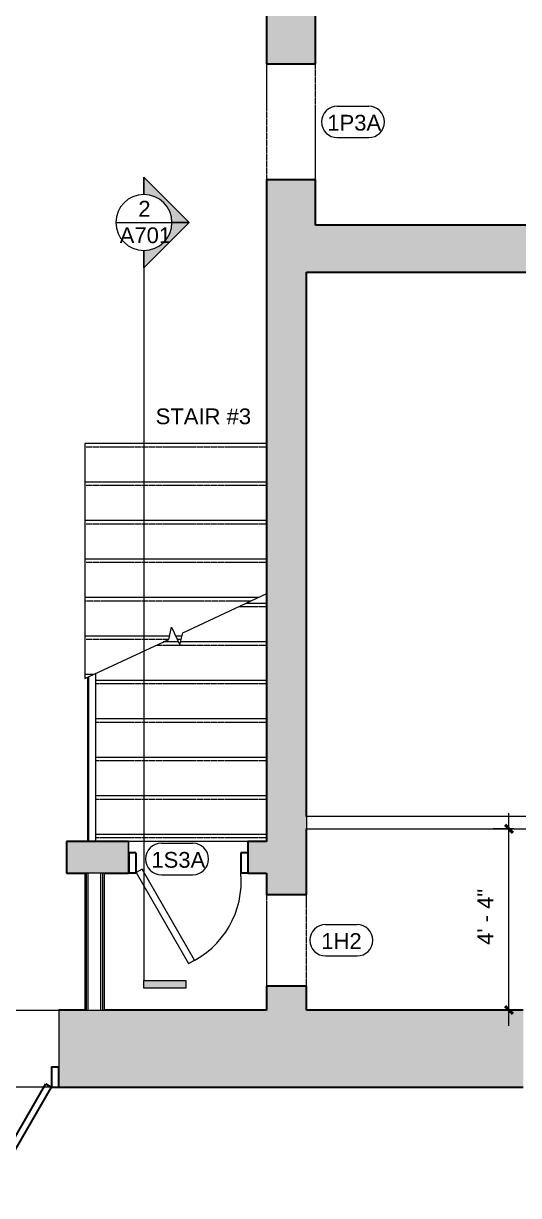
# Model space of a CAD drawing. Header units: inches. Extents: x -1287 to 1590, y -3558 to 989.
# Drawn here: x -297.1 to -155.7, y 53.5 to 388.4 of the extents above; entities that cross this region are included whole.
import ezdxf

# ---------------------------------------------------------------- set-up
doc = ezdxf.new("R2010")
doc.units = ezdxf.units.IN
doc.header["$MEASUREMENT"] = 0
doc.linetypes.add('Overhead', pattern=[0.15625, 0.09375, -0.0625])
doc.linetypes.add('Overhead 1_16_', pattern=[0.101562, 0.0625, -0.039062])
for name, color, linetype, lineweight in [('A-ANNO-DIMS', 211, 'Continuous', 9), ('A-ANNO-DIMS-48', 211, 'Continuous', 9), ('A-DETL', 90, 'Continuous', 9), ('A-DETL-GENF', 92, 'Continuous', 18), ('A-DETL-MEDM', 33, 'Continuous', 18), ('A-DOOR', 31, 'Continuous', 18), ('A-DOOR-FRAM', 31, 'Continuous', 30), ('A-DOOR-IDEN', 31, 'Continuous', 9), ('A-FLOR', 192, 'Continuous', 18), ('A-WALL', 113, 'Continuous', 18), ('A-WALL-PATT', 111, 'Continuous', 18), ('G-ANNO-SYMB', 111, 'Continuous', 9), ('G-ANNO-TEXT', 231, 'Continuous', 9), ('I-WALL', 2, 'Continuous', 18), ('S-STRS', 31, 'Continuous', 18), ('S-STRS-MBND', 31, 'Continuous', 18)]:
    doc.layers.add(name, color=color, linetype=linetype, lineweight=lineweight)
doc.styles.add('Swis721 Lt BT', font='swissl.ttf', dxfattribs={"height": 4.5})
doc.dimstyles.new('OTJ_-_3_32__Linear__1_2__Tolerance', dxfattribs={"dimscale": 12, "dimtxt": 4.748918, "dimasz": 0.1875, "dimexe": 0.375, "dimexo": 0.25, "dimgap": 0.25, "dimtad": 1, "dimdec": 1, "dimrnd": 0.5, "dimzin": 3, "dimdsep": 46, "dimlunit": 4, "dimtxsty": 'Swis721 Lt BT', "dimblk1": 'OBLIQUE', "dimblk2": 'OBLIQUE', "dimsah": 1, "dimcen": 0.09, "dimdle": 0.375, "dimazin": 0, "dimtfac": 1, "dimtdec": 4, "dimtix": 1, "dimtmove": 0, "dimatfit": 3, "dimfxl": 1, "dimtvp": 1, "dimfrac": 2, "dimtolj": 1, "dimtzin": 0, "dimarcsym": 2})

# ---------------------------------------------------------------- blocks, each defined once
blk = doc.blocks.new('Door-Opening - D10 2_9_ X 6_10_-8256849-1st Floor Construction')
at = {"layer": 'A-DETL-GENF', "linetype": 'Overhead', "lineweight": 9}
for p, q in [((16.18, 7), (-16.82, 7)), ((-16.82, -7), (16.18, -7))]:
    blk.add_line(p, q, dxfattribs=at)
at = {"layer": 'A-DETL-MEDM', "lineweight": 30}
for p, q in [((-16.82, 7), (-16.82, -7)), ((16.18, -7), (16.18, 7))]:
    blk.add_line(p, q, dxfattribs=at)
blk = doc.blocks.new('Door-Opening - D10 2_2_ X 6_6_-6593022-1st Floor Construction')
at = {"layer": 'A-DETL-GENF', "linetype": 'Overhead', "lineweight": 9}
for p, q in [((12.68, 5.75), (-13.32, 5.75)), ((-13.32, -5.75), (12.68, -5.75))]:
    blk.add_line(p, q, dxfattribs=at)
at = {"layer": 'A-DETL-MEDM', "lineweight": 30}
for p, q in [((-13.32, 5.75), (-13.32, -5.75)), ((12.68, -5.75), (12.68, 5.75))]:
    blk.add_line(p, q, dxfattribs=at)
blk = doc.blocks.new('Single Flush - D2 3_ X 8_-8252877-1st Floor Construction')
at = {"layer": 'A-DOOR', "lineweight": 30}
for p, q in [((-1.52, -41.14), (16.39, -10.12)), ((17.91, -11), (0, -42.01)), ((16.39, -10.12), (17.91, -11)), ((0, -42.01), (-1.52, -41.14))]:
    blk.add_line(p, q, dxfattribs=at)
at = {"layer": 'A-DOOR', "lineweight": 9}
blk.add_arc((17.91, -11), 35.81, 179.5, 240, dxfattribs=at)
at = {"layer": 'A-DOOR-FRAM'}
for p, q in [((-20, -5.25), (-20, -11)), ((-20, -5.25), (-18, -5.25)), ((-18, -5.25), (-18, -11)), ((18, -5.25), (18, -11)), ((18, -5.25), (20, -5.25)), ((20, -5.25), (20, -11)), ((-20, -11), (-18, -11)), ((18, -11), (20, -11))]:
    blk.add_line(p, q, dxfattribs=at)
blk = doc.blocks.new('Single Flush - D2 2_7_ X 7_4_5_-8187657-1st Floor Construction')
at = {"layer": 'A-DOOR-FRAM'}
for p, q in [((-17, -1.25), (-17, 4.5)), ((-17, 4.5), (-15, 4.5)), ((-15, -1.25), (-15, 4.5)), ((15.000004, -1.25), (15.000004, 4.5)), ((15.000004, 4.5), (17.000004, 4.5)), ((17.000004, -1.25), (17.000004, 4.5)), ((-17, -1.25), (-15, -1.25)), ((15.000004, -1.25), (17.000004, -1.25))]:
    blk.add_line(p, q, dxfattribs=at)
blk = doc.blocks.new('Section - 3_32_ x 3_8_-334918-1st Floor Construction')
at = {"layer": 'G-ANNO-SYMB'}
blk.add_hatch(color=256, dxfattribs=at).paths.add_polyline_path([(0, 0.2495), (0, 0), (-0.0469, 0), (-0.0469, 0.2495)], flags=0)
for p, q in [((0, 0.2495), (-0.0469, 0.2495)), ((-0.0469, 0.2495), (-0.0469, 0)), ((0, 0), (0, 0.2495)), ((-0.0469, 0), (0, 0))]:
    blk.add_line(p, q, dxfattribs=at)
blk = doc.blocks.new('Section - Section Head - Filled-1367765-1st Floor Construction')
at = {"layer": 'G-ANNO-SYMB'}
h = blk.add_hatch(color=256, dxfattribs=at)
edge = h.paths.add_edge_path(flags=0)
edge.add_line((-0.5202, 0), (-0.25, 0.2702))
edge.add_line((-0.25, 0.2702), (-0.25, 0.1667))
edge.add_arc((-0.25, 0), 0.1667, 90, 180)
edge.add_line((-0.4167, 0), (-0.5202, 0))
h = blk.add_hatch(color=256, dxfattribs=at)
edge = h.paths.add_edge_path(flags=0)
edge.add_line((0.0202, 0), (-0.0833, 0))
edge.add_arc((-0.25, 0), 0.1667, 0, 90)
edge.add_line((-0.25, 0.1667), (-0.25, 0.2702))
edge.add_line((-0.25, 0.2702), (0.0202, 0))
for p, q in [((-0.25, 0.2702), (-0.5202, 0)), ((-0.25, 0.2702), (-0.5202, 0)), ((-0.25, 0.2702), (0.0202, 0)), ((-0.25, 0.1667), (-0.25, 0.2702)), ((0.0202, 0), (-0.25, 0.2702)), ((-0.25, 0.2702), (-0.25, 0.1667)), ((-0.5202, 0), (-0.4167, 0)), ((-0.0833, 0), (0.0202, 0)), ((-0.5202, 0), (-0.4167, 0)), ((-0.4167, 0), (-0.5202, 0)), ((0.0202, 0), (-0.0833, 0)), ((-0.0833, 0), (0.0202, 0))]:
    blk.add_line(p, q, dxfattribs=at)
for start, end in [(0, 180), (360, 180), (90, 180), (0, 90), (180, 360)]:
    blk.add_arc((-0.25, 0), 0.1667, start, end, dxfattribs=at)
blk = doc.blocks.new('Door Tag - Door Tag-41184-1st Floor Construction')
at = {"layer": 'A-DOOR-IDEN'}
for p, q in [((-0.09375, 0.09375), (0.09375, 0.09375)), ((-0.09375, -0.09375), (0.09375, -0.09375))]:
    blk.add_line(p, q, dxfattribs=at)
for centre, start, end in [((-0.09375, 0), 90, 270), ((0.09375, 0), 270, 90)]:
    blk.add_arc(centre, 0.09375, start, end, dxfattribs=at)
blk = doc.blocks.new('DIMBLOCK44-1st Floor Construction')
at = {"layer": 'A-ANNO-DIMS-48'}
for p, q in [((-158.43, 101.97), (-158.43, 162.74)), ((-157.02, 158.24), (-162.93, 158.24)), ((-158.43, 158.24), (-157.02, 158.24)), ((-157.02, 106.47), (-162.93, 106.47)), ((-158.43, 106.47), (-157.02, 106.47))]:
    blk.add_line(p, q, dxfattribs=at)
at = {"layer": 'A-ANNO-DIMS-48', "lineweight": 50}
for p, q in [((-158.43, 158.24), (-159.56, 159.36)), ((-158.43, 158.24), (-157.31, 157.11)), ((-158.43, 106.47), (-159.56, 107.59)), ((-158.43, 106.47), (-157.31, 105.34))]:
    blk.add_line(p, q, dxfattribs=at)
at = {"layer": 'A-ANNO-DIMS-48', "color": 0, "insert": (-167.44, 125.08), "char_height": 4.5, "width": 17.4579, "attachment_point": 1, "rotation": 90, "line_spacing_factor": 1.005062, "style": 'Swis721 Lt BT'}
blk.add_mtext('4\' - 4"', dxfattribs=at)
blk = doc.blocks.new('_Oblique')
at = {"color": 0, "linetype": 'ByBlock', "lineweight": -2}
blk.add_line((-0.5, -0.5), (0.5, 0.5), dxfattribs=at)

msp = doc.modelspace()

# ---------------------------------------------------------------- hatches: boundary and pattern name
at = {"layer": 'A-WALL-PATT', "lineweight": 9}
h = msp.add_hatch(color=7, dxfattribs=at)
h.paths.add_polyline_path([(-227.72, 319.32), (-213.72, 319.32), (-213.72, 343.75), (-227.72, 343.75)], flags=0)
h.paths.add_polyline_path([(-213.72, 376.75), (-213.72, 421.74), (-227.72, 421.74), (-227.72, 376.75)], flags=0)
h.paths.add_polyline_path([(-227.72, 456.74), (-213.72, 456.74), (-213.72, 543.68), (-227.72, 543.68)], flags=0)
h = msp.add_hatch(color=7, dxfattribs=at)
h.paths.add_polyline_path([(1.72, 317.28), (1.72, 330.78), (-93.65, 330.78), (-93.65, 317.28), (-11.28, 317.28)], flags=0)
h.paths.add_polyline_path([(-216.22, 317.28), (-127.65, 317.28), (-127.65, 330.78), (-213.72, 330.78), (-213.72, 319.32), (-216.22, 319.32)], flags=0)
h = msp.add_hatch(color=7, dxfattribs=at)
h.paths.add_polyline_path([(-216.22, 106.47), (-216.22, 113.41), (-227.72, 113.41), (-227.72, 106.47)], flags=0)
h.paths.add_polyline_path([(-227.72, 139.41), (-216.22, 139.41), (-216.22, 319.32), (-227.72, 319.32), (-227.72, 145.6)], flags=0)
h = msp.add_hatch(color=7, dxfattribs=at)
h.paths.add_polyline_path([(-227.72, 145.6), (-227.72, 154.6), (-232.97, 154.6), (-232.97, 145.6)], flags=0)
h.paths.add_polyline_path([(-279.57, 145.6), (-267.04, 145.6), (-267.04, 154.6), (-284.78, 154.6), (-284.78, 145.6)], flags=0)
h = msp.add_hatch(color=7, dxfattribs=at)
h.paths.add_polyline_path([(-154.38, 84.47), (-154.38, 106.47), (-287.02, 106.47), (-287.02, 84.47), (-190.58, 84.47)], flags=0)
h.paths.add_polyline_path([(-50.28, 84.47), (-50.28, 106.47), (-70.38, 106.47), (-70.38, 84.47), (-62.38, 84.47)], flags=0)
h.paths.add_polyline_path([(1.72, 84.47), (1.72, 106.47), (-16.28, 106.47), (-16.28, 84.47)], flags=0)
h.paths.add_polyline_path([(-327.07, 84.47), (-327.07, 106.47), (-421.72, 106.47), (-421.72, 84.47), (-351.23, 84.47)], flags=0)
h.paths.add_polyline_path([(-511.89, 84.47), (-493.72, 84.47), (-493.72, 106.47), (-570.07, 106.47), (-570.07, 84.47)], flags=0)

# ---------------------------------------------------------------- linework, layer by layer
at = {"layer": 'A-DETL', "lineweight": 18}
for p, q in [((-263.2, 146.72), (-264.93, 145.72)), ((-264.93, 145.72), (-249.93, 119.74)), ((-248.2, 120.74), (-263.2, 146.72)), ((-249.93, 119.74), (-248.2, 120.74))]:
    msp.add_line(p, q, dxfattribs=at)
msp.add_arc((-260.87, 143.32), 25.99, 294.8703, 5.0127, dxfattribs=at)
at = {"layer": 'A-FLOR'}
for p, q in [((-278.7, 154.6), (-278.7, 201.6)), ((-232.97, 154.6), (-266.97, 154.6)), ((-287.02, 106.32), (-327.07, 106.32)), ((-287.02, 84.47), (-327.07, 84.47))]:
    msp.add_line(p, q, dxfattribs=at)
at = {"layer": 'A-WALL', "color": 8, "lineweight": 30}
for p, q in [((-227.72, 421.74), (-227.72, 376.75)), ((-213.72, 376.75), (-213.72, 421.74)), ((-227.72, 343.75), (-227.72, 154.6)), ((-213.72, 330.78), (-213.72, 343.75)), ((-127.65, 330.78), (-213.72, 330.78)), ((-216.22, 161.74), (-216.22, 317.28)), ((-216.22, 317.28), (-127.65, 317.28)), ((-216.22, 139.41), (-216.22, 158.24)), ((-267.04, 154.6), (-284.78, 154.6)), ((-284.78, 154.6), (-284.78, 145.6)), ((-227.72, 154.6), (-232.97, 154.6)), ((-232.97, 154.6), (-232.97, 145.6)), ((-284.78, 145.6), (-279.57, 145.6)), ((-273.95, 145.6), (-267.04, 145.6)), ((-232.97, 145.6), (-227.72, 145.6)), ((-227.72, 145.6), (-227.72, 139.41)), ((-227.72, 113.41), (-227.72, 106.47)), ((-216.22, 106.47), (-216.22, 113.41)), ((-279.57, 106.47), (-287.02, 106.47)), ((-227.72, 106.47), (-273.95, 106.47)), ((-154.38, 106.47), (-216.22, 106.47)), ((-287.02, 84.47), (-154.38, 84.47))]:
    msp.add_line(p, q, dxfattribs=at)
at = {"layer": 'A-WALL'}
for p, q in [((-216.22, 161.74), (-216.22, 158.24)), ((-266.97, 154.6), (-267.04, 154.6)), ((-266.97, 145.6), (-266.97, 154.6)), ((-273.95, 145.6), (-279.57, 145.6)), ((-279.07, 106.47), (-279.07, 145.6)), ((-278.57, 106.47), (-278.57, 145.6)), ((-274.95, 106.47), (-274.95, 145.6)), ((-274.45, 106.47), (-274.45, 145.6)), ((-267.04, 145.6), (-266.97, 145.6)), ((-279.57, 106.47), (-273.95, 106.47))]:
    msp.add_line(p, q, dxfattribs=at)
at = {"layer": 'A-WALL', "lineweight": 9}
for p, q in [((-267.04, 145.6), (-267.04, 154.6)), ((-287.02, 106.47), (-287.02, 84.47))]:
    msp.add_line(p, q, dxfattribs=at)
at = {"layer": 'G-ANNO-SYMB'}
for p, q in [((-270.69, 331.5), (-254.69, 331.5)), ((-262.69, 319.5), (-262.69, 114.95))]:
    msp.add_line(p, q, dxfattribs=at)
at = {"layer": 'I-WALL'}
for p, q in [((1.72, 161.74), (-216.22, 161.74)), ((-216.22, 158.24), (1.72, 158.24)), ((-279.57, 145.6), (-279.57, 106.47)), ((-273.95, 106.47), (-273.95, 145.6))]:
    msp.add_line(p, q, dxfattribs=at)
at = {"layer": 'S-STRS', "lineweight": 9}
for p, q in [((-227.72, 268.32), (-279.57, 268.32)), ((-279.57, 268.32), (-279.57, 257.32)), ((-279.57, 257.32), (-279.57, 246.32)), ((-227.72, 257.32), (-279.57, 257.32)), ((-279.57, 246.32), (-279.57, 235.32)), ((-227.72, 246.32), (-279.57, 246.32)), ((-279.57, 235.32), (-279.57, 224.32)), ((-227.72, 235.32), (-279.57, 235.32)), ((-279.57, 224.32), (-279.57, 213.32)), ((-229.98, 224.32), (-279.57, 224.32)), ((-227.72, 222.66), (-233.55, 222.66)), ((-279.57, 213.32), (-279.57, 202.32)), ((-255.38, 213.32), (-279.57, 213.32)), ((-252.79, 211.66), (-257.14, 211.66)), ((-251.76, 213.32), (-253.57, 213.32)), ((-227.72, 211.66), (-252.17, 211.66)), ((-279.57, 202.32), (-279.57, 201.2)), ((-277.16, 202.32), (-279.57, 202.32)), ((-278.53, 201.68), (-278.53, 154.6)), ((-276.53, 202.62), (-276.53, 200.66)), ((-276.53, 200.66), (-276.53, 189.66)), ((-227.72, 200.66), (-276.53, 200.66)), ((-276.53, 189.66), (-276.53, 178.66)), ((-227.72, 189.66), (-276.53, 189.66)), ((-276.53, 178.66), (-276.53, 167.66)), ((-227.72, 178.66), (-276.53, 178.66)), ((-276.53, 167.66), (-276.53, 156.66)), ((-227.72, 167.66), (-276.53, 167.66)), ((-276.53, 156.66), (-276.53, 154.6)), ((-227.72, 156.66), (-276.53, 156.66))]:
    msp.add_line(p, q, dxfattribs=at)
at = {"layer": 'S-STRS', "linetype": 'Overhead 1_16_', "lineweight": 9}
for p, q in [((-227.72, 267.32), (-279.57, 267.32)), ((-227.72, 256.32), (-279.57, 256.32)), ((-227.72, 245.32), (-279.57, 245.32)), ((-227.72, 234.32), (-279.57, 234.32)), ((-232.13, 223.32), (-279.57, 223.32)), ((-227.72, 221.66), (-235.7, 221.66)), ((-255.72, 212.32), (-279.57, 212.32)), ((-252.01, 212.32), (-253.1, 212.32)), ((-227.72, 210.66), (-259.29, 210.66)), ((-279.3, 201.32), (-279.57, 201.32)), ((-227.72, 199.66), (-276.53, 199.66)), ((-227.72, 188.66), (-276.53, 188.66)), ((-227.72, 177.66), (-276.53, 177.66)), ((-227.72, 166.66), (-276.53, 166.66)), ((-227.72, 155.66), (-276.53, 155.66))]:
    msp.add_line(p, q, dxfattribs=at)
at = {"layer": 'S-STRS-MBND', "lineweight": 9}
for p, q in [((-251.53, 214.28), (-227.57, 225.45)), ((-255.61, 212.37), (-254.76, 215.87)), ((-254.76, 215.87), (-252.38, 210.78)), ((-279.57, 201.2), (-255.61, 212.37)), ((-252.38, 210.78), (-251.53, 214.28))]:
    msp.add_line(p, q, dxfattribs=at)

# ---------------------------------------------------------------- block references
at = {"layer": 'A-DOOR'}
for name, p, rotation in [('Door-Opening - D10 2_9_ X 6_10_-8256849-1st Floor Construction', (-220.72, 360.58), 89.99999999999991), ('Single Flush - D2 2_7_ X 7_4_5_-8187657-1st Floor Construction', (-249.97, 150.1), 180), ('Door-Opening - D10 2_2_ X 6_6_-6593022-1st Floor Construction', (-221.97, 126.74), 89.99999999999991)]:
    msp.add_blockref(name, p, dxfattribs=dict(at, rotation=rotation))
msp.add_blockref('Single Flush - D2 3_ X 8_-8252877-1st Floor Construction', (-307.07, 95.47), dxfattribs=at)
at = {"layer": 'A-DOOR-IDEN', "xscale": 47.99999999999997, "yscale": 47.99999999999997, "zscale": 47.99999999999997}
for p in [(-202.97, 360.25), (-253.21, 149.62), (-206.32, 126.41)]:
    msp.add_blockref('Door Tag - Door Tag-41184-1st Floor Construction', p, dxfattribs=at)
at = {"layer": 'G-ANNO-SYMB', "xscale": 47.99999999999997, "yscale": 47.99999999999997, "zscale": 47.99999999999997, "rotation": 269.9999999999996}
msp.add_blockref('Section - Section Head - Filled-1367765-1st Floor Construction', (-262.69, 319.5), dxfattribs=at)
at = {"layer": 'G-ANNO-SYMB', "extrusion": (0, 0, -1), "xscale": 47.99999999999997, "yscale": 47.99999999999997, "zscale": 47.99999999999997, "rotation": 90.00000000000053}
msp.add_blockref('Section - 3_32_ x 3_8_-334918-1st Floor Construction', (262.69, 114.95), dxfattribs=at)

# ---------------------------------------------------------------- texts
at = {"layer": 'A-DOOR-IDEN', "char_height": 4.5, "attachment_point": 1, "style": 'Swis721 Lt BT'}
for s, insert, width in [('1P3A', (-210.31, 362.26), 17.574), ('1S3A', (-260.55, 151.63), 17.574), ('1H2', (-212.03, 128.43), 13.635)]:
    msp.add_mtext(s, dxfattribs=dict(at, insert=insert, width=width))
at = {"layer": 'G-ANNO-SYMB', "char_height": 4.5, "attachment_point": 1, "style": 'Swis721 Lt BT'}
for s, insert, width in [('2', (-264.28, 337.69), 4.0905), ('A701', (-269.6, 330.1), 16.968)]:
    msp.add_mtext(s, dxfattribs=dict(at, insert=insert, width=width))
at = {"layer": 'G-ANNO-TEXT', "color": 7, "insert": (-259.33, 278.36), "char_height": 4.5, "width": 32.421, "attachment_point": 1, "style": 'Swis721 Lt BT'}
msp.add_mtext('STAIR #3', dxfattribs=at)

# ---------------------------------------------------------------- dimensions: what is measured, and where the dimension line sits
at = {"layer": 'A-ANNO-DIMS'}
dim = msp.add_linear_dim(base=(-158.43, 158.24), p1=(-160.02, 106.47), p2=(-160.02, 158.24), angle=90, dimstyle='OTJ_-_3_32__Linear__1_2__Tolerance', override={"dimpost": '<>', "dimfxl": 51.77127}, dxfattribs=at)
dim.commit()
dim.dimension.update_dxf_attribs({"geometry": 'DIMBLOCK44-1st Floor Construction', "text_midpoint": (-163.68, 132.35)})

doc.saveas('drawing.dxf')
